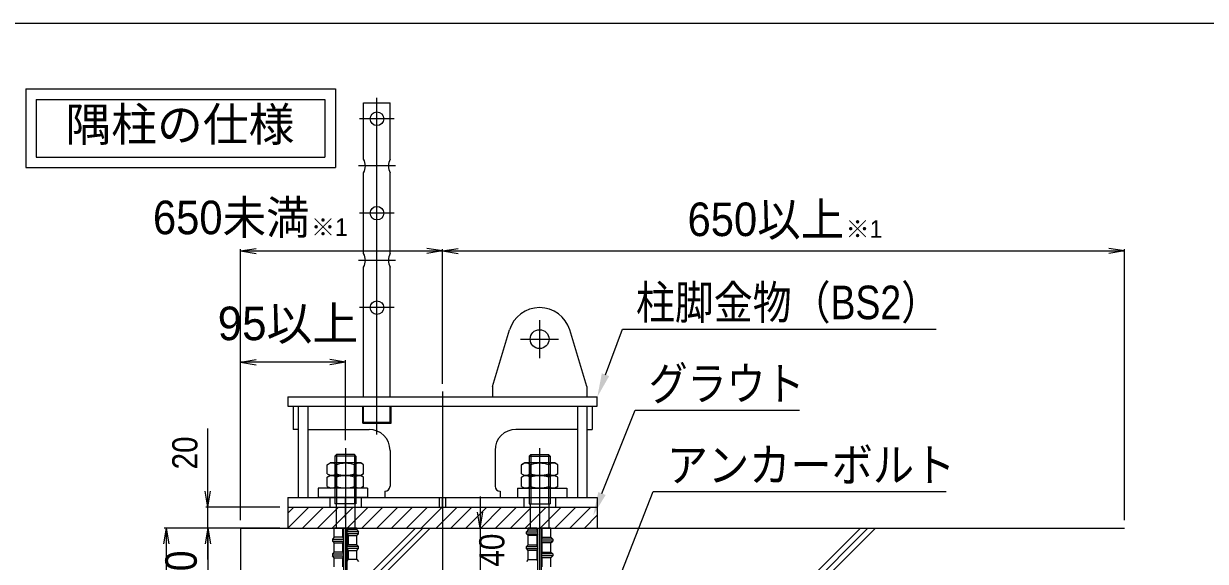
# Model space of a CAD drawing. Units: millimetres at full size; details may follow other scales. Extents: x -2994 to 2994, y -2281 to 2281.
# Drawn here: x 787 to 1538, y -69 to 273 of the extents above; entities that cross this region are included whole.
import ezdxf
from ezdxf.enums import TextEntityAlignment as Align

# ---------------------------------------------------------------- set-up
doc = ezdxf.new("R2010")
doc.units = ezdxf.units.MM
doc.header["$LTSCALE"] = 28.063
for name, pattern in [('CHAIN', [18.5, 12, -1.5, 3.5, -1.5]), ('DOTTED', [1.75, 0.25, -1.5]), ('LONG_DASHED_DOTTED', [15.25, 12, -1.5, 0.25, -1.5])]:
    doc.linetypes.add(name, pattern=pattern)
for name, color, linetype, lineweight in [('1-0_0', 4, 'Continuous', 9), ('1-6__0-A_00_WAKU', 5, 'Continuous', 20), ('1-9__2-0_', 2, 'Continuous', 15), ('1-B_レイヤ0', 2, 'Continuous', 15)]:
    doc.layers.add(name, color=color, linetype=linetype, lineweight=lineweight)
doc.styles.add('ＭＳ Ｐゴシック', font='')
doc.styles.get('ＭＳ Ｐゴシック').set_extended_font_data('MS PGothic')

msp = doc.modelspace()

# ---------------------------------------------------------------- linework, layer by layer
at = {"layer": '1-0_0', "lineweight": 5}
for p, q in [((924.8, 128.35), (934.8, 130.02)), ((924.8, -42.64), (924.8, 129.6)), ((924.8, 128.35), (934.8, 126.68)), ((924.8, 128.35), (1053.14, 128.35)), ((1053.14, 128.35), (1043.14, 130.02)), ((1053.14, 128.35), (1043.14, 126.68)), ((1053.14, 128.35), (1063.14, 130.02)), ((1053.14, 44.02), (1053.14, 129.6)), ((1053.14, 44.02), (1053.14, 129.6)), ((1053.14, 128.35), (1063.14, 126.68)), ((1053.14, 128.35), (1486.47, 128.35)), ((1486.47, 128.35), (1476.47, 130.02)), ((1486.47, 128.35), (1476.47, 126.68)), ((1486.47, -42.64), (1486.47, 129.6)), ((924.8, 57.71), (934.8, 59.38)), ((924.8, -42.64), (924.8, 58.96)), ((924.8, 57.71), (934.8, 56.04)), ((991.47, 57.71), (924.8, 57.71)), ((991.47, 57.71), (981.47, 59.38)), ((991.47, 57.71), (981.47, 56.04)), ((991.47, 8.11), (991.47, 58.96)), ((904.11, -34.31), (902.44, -24.31)), ((904.11, -34.31), (905.77, -24.31)), ((949.8, -34.31), (902.86, -34.31)), ((1077.07, -47.64), (1075.4, -37.64)), ((1077.07, -47.64), (1078.73, -37.64)), ((877.5, -47.64), (875.83, -57.64)), ((919.8, -47.64), (876.25, -47.64)), ((877.5, -47.64), (879.16, -57.64)), ((877.5, -47.64), (877.5, -344.31)), ((904.11, -47.64), (902.44, -57.64)), ((904.11, -47.64), (902.44, -57.64)), ((919.8, -47.64), (902.86, -47.64)), ((949.8, -47.64), (902.86, -47.64)), ((904.11, -47.64), (905.77, -57.64)), ((904.11, -47.64), (904.11, -100.98)), ((904.11, -47.64), (905.77, -57.64)), ((1058.14, -47.64), (1078.32, -47.64))]:
    msp.add_line(p, q, dxfattribs=at)
at = {"layer": '1-0_0', "color": 6, "lineweight": 5}
for points in [[(1156.67, 49.76), (1167.37, 78.7), (1175.37, 78.7), (1366.7, 78.7)], [(1154.42, -25.73), (1175.58, 27.2), (1183.58, 27.2), (1279.92, 27.2)], [(1128.6, -173.93), (1186.98, -24.52), (1194.98, -24.52), (1373.1, -24.52)]]:
    msp.add_lwpolyline(points, dxfattribs=at)
at = {"layer": '1-0_0', "lineweight": 5}
for points in [[(904.11, -67.64), (904.11, -47.64), (904.11, -34.31), (904.11, 15.63)], [(1077.07, -27.64), (1077.07, -47.64), (1077.07, -74.31), (1077.07, -94.31)]]:
    msp.add_lwpolyline(points, dxfattribs=at)
at = {"layer": '1-0_0', "color": 6}
for points in [[(1151.47, 35.69), (1159.02, 48.89), (1154.33, 50.63)], [(1148.85, -39.66), (1156.74, -26.66), (1152.1, -24.8)]]:
    msp.add_solid(points, dxfattribs=at)
at = {"layer": '1-6__0-A_00_WAKU'}
msp.add_line((1544.84, 272.76), (-472.54, 272.76), dxfattribs=at)
at = {"layer": '1-9__2-0_', "color": 7}
for p, q in [((788.38, 231.34), (788.38, 181.34)), ((788.38, 181.34), (985.05, 181.34))]:
    msp.add_line(p, q, dxfattribs=at)
for points in [[(788.38, 231.34), (985.05, 231.34), (985.05, 181.34)], [(795.05, 224.67), (795.05, 188.01), (978.38, 188.01)], [(795.05, 224.67), (978.38, 224.67), (978.38, 188.01)]]:
    msp.add_lwpolyline(points, dxfattribs=at)
at = {"layer": '1-B_レイヤ0', "color": 3, "linetype": 'LONG_DASHED_DOTTED'}
for p, q in [((1011.47, 11.69), (1011.47, 225.69)), ((1114.8, 84.46), (1114.8, 60.25)), ((1102.7, 72.36), (1126.91, 72.36)), ((1053.14, 39.02), (1053.14, -44.31)), ((991.47, -41.37), (991.47, -28.26)), ((1114.8, -28.26), (1114.8, -41.37))]:
    msp.add_line(p, q, dxfattribs=at)
at = {"layer": '1-B_レイヤ0', "color": 3}
for p, q in [((1019.94, 186.69), (1019.94, 222.36)), ((1003, 126.69), (1003, 178.02)), ((1019.94, 126.69), (1019.94, 178.02)), ((1003, 35.69), (1003, 118.02)), ((1019.94, 35.69), (1019.94, 118.02)), ((1084.8, 42.36), (1095.67, 78.16)), ((1144.8, 42.36), (1133.94, 78.16)), ((1084.8, 42.36), (1084.8, 35.69)), ((1144.8, 42.36), (1144.8, 35.69)), ((954.8, 35.69), (954.8, 29.69)), ((954.8, 35.69), (1151.47, 35.69)), ((1151.47, 29.69), (1151.47, 35.69)), ((954.8, 29.69), (1151.47, 29.69)), ((958.14, 29.69), (958.14, 15.02)), ((961.47, 29.69), (961.47, -28.31)), ((967.47, 29.69), (967.47, -28.31)), ((1002.47, 19.02), (1002.47, 29.69)), ((1003, 19.69), (1003, 29.69)), ((1020.47, 19.02), (1020.47, 29.69)), ((1138.8, 29.69), (1138.8, -28.31)), ((1144.8, 29.69), (1144.8, -28.31)), ((1148.14, 29.69), (1148.14, 15.02)), ((961.47, 15.02), (958.14, 15.02)), ((967.47, 15.02), (1006.47, 15.02)), ((1002.47, 19.02), (1020.47, 19.02)), ((1138.8, 15.02), (1099.8, 15.02)), ((1144.8, 15.02), (1148.14, 15.02)), ((1019.8, 1.69), (1019.8, -20.98)), ((1086.47, 1.69), (1086.47, -20.98)), ((979.92, -7.4), (981.8, -6.31)), ((979.92, -13.23), (979.92, -7.4)), ((1001.14, -6.31), (981.8, -6.31)), ((985.7, -13.23), (985.7, -7.4)), ((997.24, -13.23), (997.24, -7.4)), ((1003.02, -7.4), (1001.14, -6.31)), ((1003.02, -13.23), (1003.02, -7.4)), ((1103.26, -7.4), (1105.14, -6.31)), ((1103.26, -13.23), (1103.26, -7.4)), ((1124.47, -6.31), (1105.14, -6.31)), ((1109.03, -13.23), (1109.03, -7.4)), ((1120.58, -13.23), (1120.58, -7.4)), ((1126.35, -7.4), (1124.47, -6.31)), ((1126.35, -13.23), (1126.35, -7.4)), ((979.92, -13.23), (981.8, -14.31)), ((979.92, -15.4), (981.8, -14.31)), ((1001.14, -14.31), (981.8, -14.31)), ((1003.02, -13.23), (1001.14, -14.31)), ((1003.02, -15.4), (1001.14, -14.31)), ((1103.26, -13.23), (1105.14, -14.31)), ((1103.26, -15.4), (1105.14, -14.31)), ((1105.14, -14.31), (1124.47, -14.31)), ((1126.35, -13.23), (1124.47, -14.31)), ((1126.35, -15.4), (1124.47, -14.31)), ((979.92, -21.23), (979.92, -15.4)), ((979.92, -21.23), (981.8, -22.31)), ((1001.14, -22.31), (981.8, -22.31)), ((985.7, -21.23), (985.7, -15.4)), ((997.24, -21.23), (997.24, -15.4)), ((1003.02, -21.23), (1001.14, -22.31)), ((1003.02, -21.23), (1003.02, -15.4)), ((1103.26, -21.23), (1103.26, -15.4)), ((1103.26, -21.23), (1105.14, -22.31)), ((1105.14, -22.31), (1124.47, -22.31)), ((1109.03, -21.23), (1109.03, -15.4)), ((1120.58, -21.23), (1120.58, -15.4)), ((1126.35, -21.23), (1124.47, -22.31)), ((1126.35, -21.23), (1126.35, -15.4)), ((954.8, -28.31), (954.8, -34.31)), ((954.8, -28.31), (1151.47, -28.31)), ((1016.47, -24.31), (1016.47, -28.31)), ((1051.14, -34.31), (1051.14, -28.31)), ((1053.14, -34.31), (1053.14, -28.31)), ((1055.14, -34.31), (1055.14, -28.31)), ((1089.8, -24.31), (1089.8, -28.31)), ((1151.47, -28.31), (1151.47, -34.31)), ((954.8, -34.31), (1151.47, -34.31)), ((954.8, -34.31), (954.8, -47.64)), ((968.14, -34.31), (954.8, -47.64)), ((958.71, -34.31), (954.8, -38.22)), ((977.57, -34.31), (964.23, -47.64)), ((986.99, -34.31), (973.66, -47.64)), ((996.42, -34.31), (983.09, -47.64)), ((1005.85, -34.31), (992.52, -47.64)), ((1015.28, -34.31), (1001.95, -47.64)), ((1024.71, -34.31), (1011.37, -47.64)), ((1034.13, -34.31), (1020.8, -47.64)), ((1043.56, -34.31), (1030.23, -47.64)), ((1052.99, -34.31), (1039.66, -47.64)), ((1062.42, -34.31), (1049.09, -47.64)), ((1071.85, -34.31), (1058.51, -47.64)), ((1081.28, -34.31), (1067.94, -47.64)), ((1090.7, -34.31), (1077.37, -47.64)), ((1100.13, -34.31), (1086.8, -47.64)), ((1109.56, -34.31), (1096.23, -47.64)), ((1118.99, -34.31), (1105.65, -47.64)), ((1128.42, -34.31), (1115.08, -47.64)), ((1137.84, -34.31), (1124.51, -47.64)), ((1147.27, -34.31), (1133.94, -47.64)), ((1151.47, -34.31), (1151.47, -47.64)), ((1151.47, -39.54), (1143.37, -47.64))]:
    msp.add_line(p, q, dxfattribs=at)
at = {"layer": '1-B_レイヤ0', "color": 3, "linetype": 'CHAIN'}
for p, q in [((1022.47, 212.36), (1000.47, 212.36)), ((1023.27, 182.36), (999.67, 182.36)), ((1022.47, 152.36), (1000.47, 152.36)), ((1023.27, 122.36), (999.67, 122.36)), ((1022.47, 92.36), (1000.47, 92.36))]:
    msp.add_line(p, q, dxfattribs=at)
at = {"layer": '1-B_レイヤ0', "color": 4, "linetype": 'LONG_DASHED_DOTTED'}
for p, q in [((991.47, 3.11), (991.47, -458.38)), ((1114.8, 3.11), (1114.8, -458.38))]:
    msp.add_line(p, q, dxfattribs=at)
at = {"layer": '1-B_レイヤ0'}
for p, q in [((985.8, -0.98), (984.8, -1.98)), ((984.8, -1.98), (984.8, -32.31)), ((998.14, -1.98), (998.14, -32.31)), ((1108.14, -1.98), (1108.14, -32.31)), ((1120.47, -0.98), (1121.47, -1.98)), ((1121.47, -1.98), (1121.47, -32.31)), ((998.14, -32.31), (984.8, -32.31)), ((985.5, -32.31), (985.5, -47.64)), ((997.44, -32.31), (997.44, -47.64)), ((1108.14, -32.31), (1121.47, -32.31)), ((1108.84, -32.31), (1108.84, -47.64)), ((1120.77, -32.31), (1120.77, -47.64)), ((924.8, -47.64), (924.8, -447.64)), ((924.8, -47.64), (1486.47, -47.64)), ((984.28, -53.53), (984.28, -47.64)), ((984.28, -47.64), (989.79, -47.64)), ((998.66, -47.64), (984.28, -47.64)), ((990.36, -47.64), (989.79, -47.64)), ((989.79, -53.53), (989.79, -47.64)), ((992.58, -47.64), (990.36, -47.64)), ((990.36, -196.34), (990.36, -47.64)), ((993.15, -47.64), (992.58, -47.64)), ((992.58, -199.56), (992.58, -47.64)), ((992.62, -49.96), (993.15, -48.82)), ((999.8, -49.96), (992.62, -49.96)), ((992.62, -51.25), (992.62, -49.96)), ((999.8, -51.25), (992.62, -51.25)), ((992.62, -51.25), (993.15, -52.39)), ((993.15, -47.64), (998.66, -47.64)), ((993.15, -47.64), (993.15, -48.82)), ((998.66, -48.82), (993.15, -48.82)), ((993.15, -52.39), (998.66, -52.39)), ((993.15, -52.39), (993.15, -58.24)), ((998.66, -48.82), (998.66, -47.64)), ((998.66, -48.82), (999.8, -49.96)), ((998.66, -52.39), (999.8, -51.25)), ((998.66, -58.24), (998.66, -52.39)), ((999.8, -51.25), (999.8, -49.96)), ((1107.61, -48.82), (1106.47, -49.96)), ((1106.47, -51.25), (1106.47, -49.96)), ((1106.47, -49.96), (1113.66, -49.96)), ((1107.61, -52.39), (1106.47, -51.25)), ((1106.47, -51.25), (1113.66, -51.25)), ((1107.61, -48.82), (1107.61, -47.64)), ((1113.12, -47.64), (1107.61, -47.64)), ((1107.61, -47.64), (1122, -47.64)), ((1107.61, -48.82), (1113.12, -48.82)), ((1107.61, -58.24), (1107.61, -52.39)), ((1113.12, -52.39), (1107.61, -52.39)), ((1113.12, -47.64), (1113.69, -47.64)), ((1113.12, -47.64), (1113.12, -48.82)), ((1113.66, -49.96), (1113.12, -48.82)), ((1113.66, -51.25), (1113.12, -52.39)), ((1113.12, -52.39), (1113.12, -58.24)), ((1113.66, -51.25), (1113.66, -49.96)), ((1113.69, -47.64), (1115.92, -47.64)), ((1113.69, -196.34), (1113.69, -47.64)), ((1115.92, -47.64), (1116.49, -47.64)), ((1115.92, -199.56), (1115.92, -47.64)), ((1122, -47.64), (1116.49, -47.64)), ((1116.49, -53.53), (1116.49, -47.64)), ((1122, -53.53), (1122, -47.64)), ((983.14, -54.67), (990.32, -54.67)), ((984.28, -57.1), (983.14, -55.96)), ((983.14, -55.96), (990.32, -55.96)), ((989.79, -53.53), (984.28, -53.53)), ((984.28, -62.95), (984.28, -57.1)), ((984.28, -57.1), (989.79, -57.1)), ((989.79, -53.53), (990.32, -54.67)), ((989.79, -57.1), (990.32, -55.96)), ((989.79, -62.95), (989.79, -57.1)), ((990.32, -54.67), (990.32, -55.96)), ((992.62, -59.38), (993.15, -58.24)), ((999.8, -59.38), (992.62, -59.38)), ((992.62, -60.67), (992.62, -59.38)), ((998.66, -58.24), (993.15, -58.24)), ((998.66, -58.24), (999.8, -59.38)), ((999.8, -60.67), (999.8, -59.38)), ((1107.61, -58.24), (1106.47, -59.38)), ((1106.47, -60.67), (1106.47, -59.38)), ((1106.47, -59.38), (1113.66, -59.38)), ((1107.61, -58.24), (1113.12, -58.24)), ((1113.66, -59.38), (1113.12, -58.24)), ((1113.66, -60.67), (1113.66, -59.38)), ((1116.49, -53.53), (1115.95, -54.67)), ((1115.95, -54.67), (1115.95, -55.96)), ((1123.14, -54.67), (1115.95, -54.67)), ((1116.49, -57.1), (1115.95, -55.96)), ((1123.14, -55.96), (1115.95, -55.96)), ((1116.49, -53.53), (1122, -53.53)), ((1122, -57.1), (1116.49, -57.1)), ((1116.49, -62.95), (1116.49, -57.1)), ((1122, -57.1), (1123.14, -55.96)), ((1122, -62.95), (1122, -57.1)), ((983.14, -64.09), (990.32, -64.09)), ((984.28, -66.53), (983.14, -65.39)), ((983.14, -65.39), (990.32, -65.39)), ((989.79, -62.95), (984.28, -62.95)), ((984.28, -72.38), (984.28, -66.53)), ((984.28, -66.53), (989.79, -66.53)), ((989.79, -62.95), (990.32, -64.09)), ((989.79, -66.53), (990.32, -65.39)), ((989.79, -72.38), (989.79, -66.53)), ((990.32, -64.09), (990.32, -65.39)), ((999.8, -60.67), (992.62, -60.67)), ((992.62, -60.67), (993.15, -61.81)), ((993.15, -61.81), (998.66, -61.81)), ((993.15, -61.81), (993.15, -67.67)), ((998.66, -61.81), (999.8, -60.67)), ((998.66, -67.67), (998.66, -61.81)), ((1107.61, -61.81), (1106.47, -60.67)), ((1106.47, -60.67), (1113.66, -60.67)), ((1107.61, -67.67), (1107.61, -61.81)), ((1113.12, -61.81), (1107.61, -61.81)), ((1113.66, -60.67), (1113.12, -61.81)), ((1113.12, -61.81), (1113.12, -67.67)), ((1116.49, -62.95), (1115.95, -64.09)), ((1115.95, -64.09), (1115.95, -65.39)), ((1123.14, -64.09), (1115.95, -64.09)), ((1116.49, -66.53), (1115.95, -65.39)), ((1123.14, -65.39), (1115.95, -65.39)), ((1116.49, -62.95), (1122, -62.95)), ((1122, -66.53), (1116.49, -66.53)), ((1116.49, -72.38), (1116.49, -66.53)), ((1122, -66.53), (1123.14, -65.39)), ((1122, -72.38), (1122, -66.53)), ((992.62, -68.8), (993.15, -67.66)), ((998.66, -67.67), (993.15, -67.67)), ((998.66, -67.67), (999.8, -68.81)), ((1107.61, -67.67), (1106.47, -68.81)), ((1107.61, -67.67), (1113.12, -67.67)), ((1113.66, -68.8), (1113.12, -67.66))]:
    msp.add_line(p, q, dxfattribs=at)
at = {"layer": '1-B_レイヤ0', "color": 4}
for p, q in [((998.14, -1.98), (984.8, -1.98)), ((985.8, -0.98), (985.8, -32.31)), ((997.14, -0.98), (997.14, -32.31)), ((1108.14, -1.98), (1121.47, -1.98)), ((1109.14, -0.98), (1109.14, -32.31)), ((1120.47, -0.98), (1120.47, -32.31))]:
    msp.add_line(p, q, dxfattribs=at)
at = {"layer": '1-B_レイヤ0', "color": 3, "linetype": 'DOTTED'}
for p, q in [((981.47, -28.31), (981.47, -34.31)), ((1001.47, -28.31), (1001.47, -34.31)), ((1104.8, -28.31), (1104.8, -34.31)), ((1124.8, -28.31), (1124.8, -34.31))]:
    msp.add_line(p, q, dxfattribs=at)
at = {"layer": '1-B_レイヤ0', "color": 4, "linetype": 'CHAIN'}
msp.add_line((1053.14, -44.31), (1053.14, -447.64), dxfattribs=at)
at = {"layer": '1-B_レイヤ0', "color": 7}
for p, q in [((1045.3, -47.64), (924.8, -168.14)), ((1323.42, -47.64), (924.8, -446.26)), ((1040.58, -47.64), (924.8, -163.42)), ((1318.71, -47.64), (924.8, -441.55)), ((1035.87, -47.64), (924.8, -158.71)), ((1328.14, -47.64), (928.14, -447.64))]:
    msp.add_line(p, q, dxfattribs=at)
at = {"layer": '1-B_レイヤ0', "color": 3}
for points in [[(1003, 186.69), (1003, 222.36), (1019.94, 222.36)], [(1003, 19.69), (1019.94, 19.69), (1019.94, 29.69)], [(1005.47, -22.31), (1005.47, -28.31), (974.14, -28.31)], [(1005.47, -22.31), (974.14, -22.31), (974.14, -28.31)], [(1100.8, -22.31), (1100.8, -28.31), (1132.14, -28.31)], [(1100.8, -22.31), (1132.14, -22.31), (1132.14, -28.31)]]:
    msp.add_lwpolyline(points, dxfattribs=at)
at = {"layer": '1-B_レイヤ0'}
for points in [[(998.14, -1.98), (997.14, -0.98), (985.8, -0.98)], [(1108.14, -1.98), (1109.14, -0.98), (1120.47, -0.98)], [(984.28, -53.53), (983.14, -54.67), (983.14, -55.96)], [(1122, -53.53), (1123.14, -54.67), (1123.14, -55.96)], [(984.28, -62.95), (983.14, -64.09), (983.14, -65.39)], [(1122, -62.95), (1123.14, -64.09), (1123.14, -65.39)]]:
    msp.add_lwpolyline(points, dxfattribs=at)
at = {"layer": '1-B_レイヤ0', "color": 3}
for centre, radius in [((1011.47, 212.36), 4.33), ((1011.47, 152.36), 4.33), ((1011.47, 92.36), 4.33), ((1114.8, 72.36), 6), ((1114.8, 72.35), 6)]:
    msp.add_circle(centre, radius, dxfattribs=at)
for centre, radius, start, end in [((995.09, 182.36), 9.02, 331.29355, 28.70645), ((1027.85, 182.36), 9.02, 151.29355, 208.70645), ((995.09, 122.36), 9.02, 331.29355, 28.70645), ((1027.85, 122.36), 9.02, 151.29355, 208.70645), ((1114.8, 72.36), 20, 16.87449, 163.12551), ((1006.47, 1.69), 13.33, 0, 90), ((1099.8, 1.69), 13.33, 90, 180), ((982.81, -11.62), 5.11, 55.61587, 124.38413), ((991.47, -25.61), 19.11, 72.41211, 107.58789), ((1000.13, -11.62), 5.11, 55.61587, 124.38413), ((1106.14, -11.62), 5.11, 55.61587, 124.38413), ((1114.8, -25.61), 19.11, 72.41211, 107.58789), ((1123.46, -11.62), 5.11, 55.61587, 124.38413), ((982.81, -9.01), 5.11, 235.61587, 304.38413), ((982.81, -19.62), 5.11, 55.61587, 124.38413), ((991.47, 4.99), 19.11, 252.41211, 287.58789), ((991.47, -33.61), 19.11, 72.41211, 107.58789), ((1000.13, -9.01), 5.11, 235.61587, 304.38413), ((1000.13, -19.62), 5.11, 55.61587, 124.38413), ((1106.14, -9.01), 5.11, 235.61587, 304.38413), ((1106.14, -19.62), 5.11, 55.61587, 124.38413), ((1114.8, 4.99), 19.11, 252.41211, 287.58789), ((1114.8, -33.61), 19.11, 72.41211, 107.58789), ((1123.46, -9.01), 5.11, 235.61587, 304.38413), ((1123.46, -19.62), 5.11, 55.61587, 124.38413), ((982.81, -17.01), 5.11, 235.61587, 304.38413), ((991.47, -3.01), 19.11, 252.41211, 287.58789), ((1000.13, -17.01), 5.11, 235.61587, 304.38413), ((1016.47, -20.98), 3.33, 270, 0), ((1089.8, -20.98), 3.33, 180, 270), ((1106.14, -17.01), 5.11, 235.61587, 304.38413), ((1114.8, -3.01), 19.11, 252.41211, 287.58789), ((1123.46, -17.01), 5.11, 235.61587, 304.38413)]:
    msp.add_arc(centre, radius, start, end, dxfattribs=at)

# ---------------------------------------------------------------- texts
at = {"layer": '1-0_0', "color": 7, "style": 'ＭＳ Ｐゴシック'}
msp.add_text('隅柱の仕様', height=21.33, dxfattribs=at).set_placement((813.54, 191.68), align=Align.BOTTOM_LEFT)
at = {"layer": '1-0_0', "style": 'ＭＳ Ｐゴシック', "width": 0.95}
for s, p in [('650未満', (869.16, 132.59)), ('650以上', (1208.8, 131.41))]:
    msp.add_text(s, height=21.33, dxfattribs=at).set_placement(p, align=Align.BOTTOM_LEFT)
at = {"layer": '1-0_0', "style": 'ＭＳ Ｐゴシック'}
for s, height, p in [('※1', 11.2, (969.55, 134.54)), ('※1', 11.2, (1309.18, 133.36)), ('95以上', 21.33, (910.29, 65.29))]:
    msp.add_text(s, height=height, dxfattribs=at).set_placement(p, align=Align.BOTTOM_LEFT)
at = {"layer": '1-0_0', "color": 6, "style": 'ＭＳ Ｐゴシック'}
for s, width, p in [('柱脚金物（BS2）', 0.85, (1176, 78.61)), ('グラウト', 0.85, (1184.1, 27.11)), ('アンカーボルト', 0.9, (1195.61, -24.61))]:
    msp.add_text(s, height=21.33, dxfattribs=dict(at, width=width)).set_placement(p, align=Align.BOTTOM_LEFT)
at = {"layer": '1-0_0', "style": 'ＭＳ Ｐゴシック', "width": 0.9}
for s, height, p in [('20', 16, (902.22, -10.42)), ('40', 16, (1097.22, -72.14)), ('80', 19.99, (902.99, -88.11))]:
    msp.add_text(s, height=height, rotation=90, dxfattribs=at).set_placement(p, align=Align.BOTTOM_LEFT)

doc.saveas('drawing.dxf')
